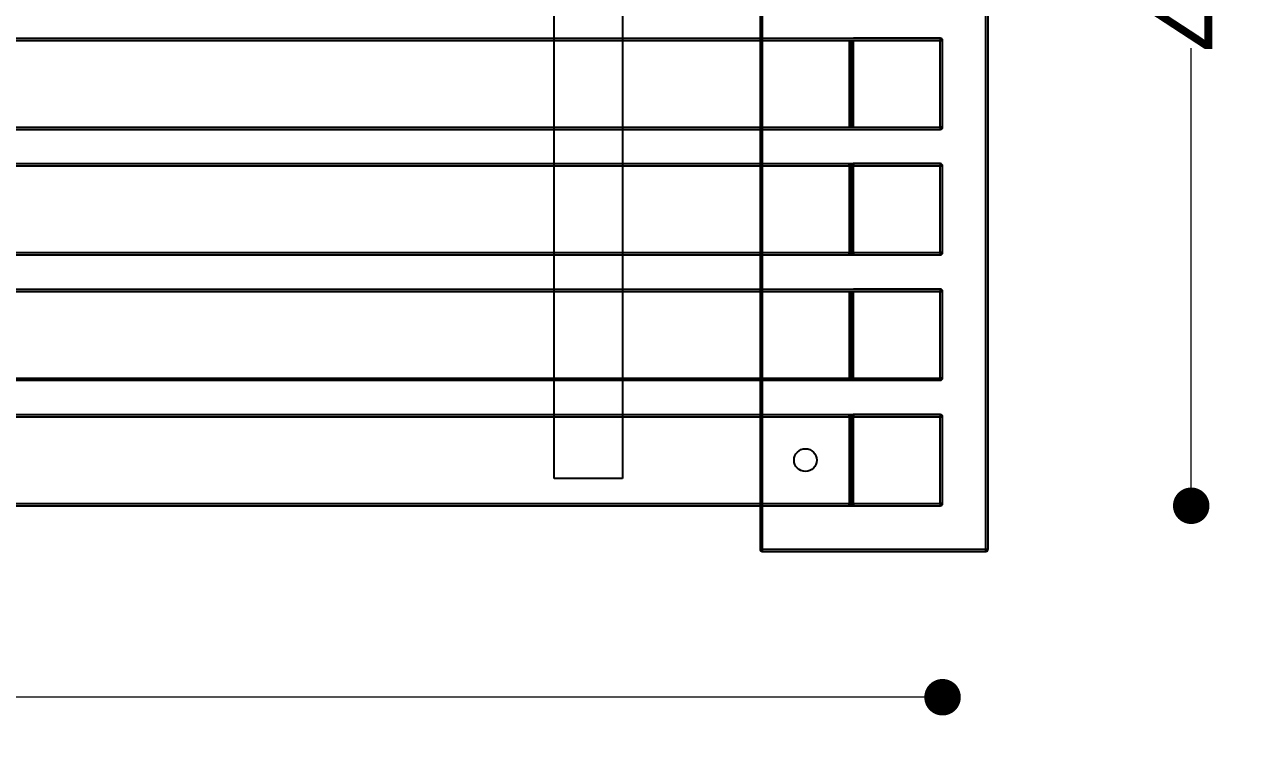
# Model space of a CAD drawing. Header units: millimetres. Extents: x 10366 to 13995, y 24552 to 29685.
# Drawn here: x 11980 to 12514, y 27189 to 27507 of the extents above; entities that cross this region are included whole.
import ezdxf

# ---------------------------------------------------------------- set-up
doc = ezdxf.new("R2010")
doc.units = ezdxf.units.MM
doc.header["$LTSCALE"] = 3
doc.layers.add('DomyÅ›lna', color=7, linetype='Continuous')
doc.layers.add('Hidden_lines', color=7, linetype='Continuous')
doc.styles.get("Standard").update_dxf_attribs({"font": 'arial.ttf'})
doc.dimstyles.new('MATEUSZ', dxfattribs={"dimtxt": 35, "dimasz": 16, "dimexe": 0.18, "dimexo": 0.0625, "dimgap": 0.09, "dimtad": 0, "dimdec": 0, "dimdsep": 46, "dimtxsty": 'Standard', "dimblk": 'DOT', "dimcen": 0.09, "dimse1": 1, "dimse2": 1, "dimadec": 0, "dimazin": 0, "dimtfac": 1, "dimtdec": 0, "dimtofl": 0, "dimtmove": 0, "dimatfit": 3, "dimfxl": 1, "dimtolj": 1, "dimtzin": 0, "dimlwd": 9, "dimlwe": 9, "dimarcsym": 0})

# ---------------------------------------------------------------- blocks, each defined once
blk = doc.blocks.new('_Dot')
at = {"color": 0, "linetype": 'ByBlock', "lineweight": -2}
blk.add_line((-0.5, 0), (-1, 0), dxfattribs=at)
at = {"color": 0, "linetype": 'ByBlock', "const_width": 0.5}
blk.add_lwpolyline([(-0.25, 0, 1), (0.25, 0, 1)], format="xyb", close=True, dxfattribs=at)
blk = doc.blocks.new('*D22')
at = {"color": 0, "lineweight": 9, "transparency": 16777216}
for p, q in [((10598.14, 27211.88), (11427.17, 27211.88)), ((12366.14, 27211.88), (11528.46, 27211.88))]:
    blk.add_line(p, q, dxfattribs=at)
at = {"layer": 'Defpoints', "color": 0, "transparency": 16777216}
for p in [(10582.14, 27296.83), (12382.14, 27296.83), (12382.14, 27211.88)]:
    blk.add_point(p, dxfattribs=at)
at = {"color": 0, "lineweight": 9, "transparency": 16777216, "xscale": 16, "yscale": 16, "zscale": 16, "rotation": 180}
blk.add_blockref('_Dot', (10582.14, 27211.88), dxfattribs=at)
at = {"color": 0, "lineweight": 9, "transparency": 16777216, "xscale": 16, "yscale": 16, "zscale": 16}
blk.add_blockref('_Dot', (12382.14, 27211.88), dxfattribs=at)
at = {"color": 0, "transparency": 16777216, "insert": (11477.81, 27211.88), "char_height": 35, "attachment_point": 5}
blk.add_mtext('\\A1;1800', dxfattribs=at)
blk = doc.blocks.new('*D23')
at = {"color": 0, "lineweight": 9, "transparency": 16777216}
for p, q in [((12491.14, 27759.83), (12491.14, 27575.23)), ((12491.14, 27311.83), (12491.14, 27496.43))]:
    blk.add_line(p, q, dxfattribs=at)
at = {"layer": 'Defpoints', "color": 0, "transparency": 16777216}
for p in [(12381.14, 27775.83), (12491.14, 27775.83), (12381.14, 27295.83)]:
    blk.add_point(p, dxfattribs=at)
at = {"color": 0, "lineweight": 9, "transparency": 16777216, "xscale": 16, "yscale": 16, "zscale": 16}
for p, rotation in [((12491.14, 27775.83), 90), ((12491.14, 27295.83), 270)]:
    blk.add_blockref('_Dot', p, dxfattribs=dict(at, rotation=rotation))
at = {"color": 0, "transparency": 16777216, "insert": (12491.14, 27535.83), "char_height": 35, "attachment_point": 5, "rotation": 90}
blk.add_mtext('\\A1;480', dxfattribs=at)

msp = doc.modelspace()

# ---------------------------------------------------------------- linework, layer by layer
at = {"layer": 'DomyÅ›lna'}
for p, q in [((12401.14, 27276.83), (12401.14, 27794.83)), ((12402.14, 27276.83), (12402.14, 27794.83)), ((12211.84, 27499.83), (12211.84, 27516.83)), ((12241.84, 27516.83), (12241.84, 27499.83)), ((12302.14, 27516.83), (12302.14, 27499.83)), ((12303.14, 27516.83), (12303.14, 27499.83)), ((10583.14, 27500.83), (12381.14, 27500.83)), ((10583.14, 27500.83), (12381.14, 27500.83)), ((10583.14, 27500.83), (12381.14, 27500.83)), ((10583.14, 27499.83), (12381.14, 27499.83)), ((10583.14, 27499.83), (12381.14, 27499.83)), ((10583.14, 27499.83), (12381.14, 27499.83)), ((12381.14, 27500.83), (12343.14, 27500.83)), ((12381.14, 27500.83), (12343.14, 27500.83)), ((12381.14, 27500.83), (12343.14, 27500.83)), ((12381.14, 27461.83), (12381.14, 27499.83)), ((12381.14, 27461.83), (12381.14, 27499.83)), ((12381.14, 27461.83), (12381.14, 27499.83)), ((12382.14, 27461.83), (12382.14, 27499.83)), ((12382.14, 27461.83), (12382.14, 27499.83)), ((12382.14, 27461.83), (12382.14, 27499.83)), ((10583.14, 27461.83), (12381.14, 27461.83)), ((10583.14, 27461.83), (12381.14, 27461.83)), ((10583.14, 27461.83), (12381.14, 27461.83)), ((10583.14, 27460.83), (12381.14, 27460.83)), ((10583.14, 27460.83), (12381.14, 27460.83)), ((10583.14, 27460.83), (12381.14, 27460.83)), ((12211.84, 27444.83), (12211.84, 27461.83)), ((12241.84, 27461.83), (12241.84, 27444.83)), ((12302.14, 27461.83), (12302.14, 27444.83)), ((12303.14, 27461.83), (12303.14, 27444.83)), ((12343.14, 27460.83), (12381.14, 27460.83)), ((12343.14, 27460.83), (12381.14, 27460.83)), ((12343.14, 27460.83), (12381.14, 27460.83)), ((10583.14, 27445.83), (12381.14, 27445.83)), ((10583.14, 27445.83), (12381.14, 27445.83)), ((10583.14, 27445.83), (12381.14, 27445.83)), ((10583.14, 27444.83), (12381.14, 27444.83)), ((10583.14, 27444.83), (12381.14, 27444.83)), ((10583.14, 27444.83), (12381.14, 27444.83)), ((12381.14, 27445.83), (12343.14, 27445.83)), ((12381.14, 27445.83), (12343.14, 27445.83)), ((12381.14, 27445.83), (12343.14, 27445.83)), ((12381.14, 27406.83), (12381.14, 27444.83)), ((12381.14, 27406.83), (12381.14, 27444.83)), ((12381.14, 27406.83), (12381.14, 27444.83)), ((12382.14, 27406.83), (12382.14, 27444.83)), ((12382.14, 27406.83), (12382.14, 27444.83)), ((12382.14, 27406.83), (12382.14, 27444.83)), ((10583.14, 27406.83), (12381.14, 27406.83)), ((10583.14, 27406.83), (12381.14, 27406.83)), ((10583.14, 27406.83), (12381.14, 27406.83)), ((10583.14, 27405.83), (12381.14, 27405.83)), ((10583.14, 27405.83), (12381.14, 27405.83)), ((10583.14, 27405.83), (12381.14, 27405.83)), ((12211.84, 27389.83), (12211.84, 27406.83)), ((12241.84, 27406.83), (12241.84, 27389.83)), ((12302.14, 27406.83), (12302.14, 27389.83)), ((12303.14, 27406.83), (12303.14, 27389.83)), ((12343.14, 27405.83), (12381.14, 27405.83)), ((12343.14, 27405.83), (12381.14, 27405.83)), ((12343.14, 27405.83), (12381.14, 27405.83)), ((10583.14, 27390.83), (12381.14, 27390.83)), ((10583.14, 27390.83), (12381.14, 27390.83)), ((10583.14, 27390.83), (12381.14, 27390.83)), ((10583.14, 27389.83), (12381.14, 27389.83)), ((10583.14, 27389.83), (12381.14, 27389.83)), ((10583.14, 27389.83), (12381.14, 27389.83)), ((12381.14, 27390.83), (12343.14, 27390.83)), ((12381.14, 27390.83), (12343.14, 27390.83)), ((12381.14, 27390.83), (12343.14, 27390.83)), ((12381.14, 27351.83), (12381.14, 27389.83)), ((12381.14, 27351.83), (12381.14, 27389.83)), ((12381.14, 27351.83), (12381.14, 27389.83)), ((12382.14, 27351.83), (12382.14, 27389.83)), ((12382.14, 27351.83), (12382.14, 27389.83)), ((12382.14, 27351.83), (12382.14, 27389.83)), ((10583.14, 27351.83), (12381.14, 27351.83)), ((10583.14, 27351.83), (12381.14, 27351.83)), ((10583.14, 27351.83), (12381.14, 27351.83)), ((12211.84, 27334.83), (12211.84, 27351.83)), ((12241.84, 27351.83), (12241.84, 27334.83)), ((12302.14, 27351.83), (12302.14, 27334.83)), ((12303.14, 27351.83), (12303.14, 27334.83)), ((10583.14, 27350.83), (12381.14, 27350.83)), ((10583.14, 27350.83), (12381.14, 27350.83)), ((10583.14, 27350.83), (12381.14, 27350.83)), ((12343.14, 27350.83), (12381.14, 27350.83)), ((12343.14, 27350.83), (12381.14, 27350.83)), ((12343.14, 27350.83), (12381.14, 27350.83)), ((10583.14, 27335.83), (12381.14, 27335.83)), ((10583.14, 27335.83), (12381.14, 27335.83)), ((10583.14, 27335.83), (12381.14, 27335.83)), ((12381.14, 27335.83), (12343.14, 27335.83)), ((12381.14, 27335.83), (12343.14, 27335.83)), ((12381.14, 27335.83), (12343.14, 27335.83)), ((10583.14, 27334.83), (12381.14, 27334.83)), ((10583.14, 27334.83), (12381.14, 27334.83)), ((10583.14, 27334.83), (12381.14, 27334.83)), ((12381.14, 27296.83), (12381.14, 27334.83)), ((12381.14, 27296.83), (12381.14, 27334.83)), ((12381.14, 27296.83), (12381.14, 27334.83)), ((12382.14, 27296.83), (12382.14, 27334.83)), ((12382.14, 27296.83), (12382.14, 27334.83)), ((12382.14, 27296.83), (12382.14, 27334.83)), ((10583.14, 27296.83), (12381.14, 27296.83)), ((10583.14, 27296.83), (12381.14, 27296.83)), ((10583.14, 27296.83), (12381.14, 27296.83)), ((10583.14, 27295.83), (12381.14, 27295.83)), ((10583.14, 27295.83), (12381.14, 27295.83)), ((10583.14, 27295.83), (12381.14, 27295.83)), ((12302.14, 27296.83), (12302.14, 27276.83)), ((12303.14, 27296.83), (12303.14, 27276.83)), ((12343.14, 27295.83), (12381.14, 27295.83)), ((12343.14, 27295.83), (12381.14, 27295.83)), ((12343.14, 27295.83), (12381.14, 27295.83)), ((12303.14, 27276.83), (12401.14, 27276.83)), ((12303.14, 27275.83), (12401.14, 27275.83))]:
    msp.add_line(p, q, dxfattribs=at)
for points in [[(12381.14, 27500.83, 0), (12381.14, 27500.83, 0), (12381.14, 27500.83, 0), (12381.14, 27500.83, 0), (12381.14, 27500.83, 0), (12381.14, 27500.83, 0), (12381.14, 27500.83, 0), (12381.14, 27500.83, 0), (12381.14, 27500.83, 0), (12381.14, 27500.83, 0), (12381.14, 27500.83, 0), (12381.14, 27500.83, 0), (12381.14, 27500.83, 0), (12381.14, 27500.83, 0), (12381.14, 27500.81, 0), (12381.14, 27500.71, 0), (12381.14, 27499.83, 0)], [(12381.14, 27500.83, 0), (12381.14, 27500.83, 0), (12381.14, 27500.83, 0), (12381.14, 27500.83, 0), (12381.14, 27500.83, 0), (12381.14, 27500.83, 0), (12381.14, 27500.83, 0), (12381.14, 27500.83, 0), (12381.14, 27500.83, 0), (12381.14, 27500.83, 0), (12381.14, 27500.83, 0), (12381.14, 27500.83, 0), (12381.14, 27500.83, 0), (12381.14, 27500.83, 0), (12381.14, 27500.81, 0), (12381.14, 27500.71, 0), (12381.14, 27499.83, 0)], [(12381.14, 27500.83, 0), (12381.14, 27500.83, 0), (12381.14, 27500.83, 0), (12381.14, 27500.83, 0), (12381.14, 27500.83, 0), (12381.14, 27500.83, 0), (12381.14, 27500.83, 0), (12381.14, 27500.83, 0), (12381.14, 27500.83, 0), (12381.14, 27500.83, 0), (12381.14, 27500.83, 0), (12381.14, 27500.83, 0), (12381.14, 27500.83, 0), (12381.14, 27500.83, 0), (12381.14, 27500.81, 0), (12381.14, 27500.71, 0), (12381.14, 27499.83, 0)], [(12381.14, 27499.83, 0), (12382.14, 27499.83, 0)], [(12381.14, 27499.83, 0), (12382.14, 27499.83, 0)], [(12381.14, 27499.83, 0), (12382.14, 27499.83, 0)], [(12381.14, 27461.83, 0), (12381.14, 27460.83, 0)], [(12382.14, 27461.83, 0), (12382.14, 27461.83, 0), (12382.14, 27461.83, 0), (12382.14, 27461.83, 0), (12382.14, 27461.83, 0), (12382.14, 27461.83, 0), (12382.14, 27461.83, 0), (12382.14, 27461.83, 0), (12382.14, 27461.83, 0), (12382.14, 27461.83, 0), (12382.14, 27461.83, 0), (12382.14, 27461.83, 0), (12382.14, 27461.83, 0), (12382.14, 27461.83, 0), (12382.14, 27461.83, 0), (12382.11, 27461.83, 0), (12382.02, 27461.83, 0), (12381.14, 27461.83, 0)], [(12382.14, 27461.83, 0), (12382.14, 27461.83, 0), (12382.14, 27461.83, 0), (12382.14, 27461.83, 0), (12382.14, 27461.83, 0), (12382.14, 27461.83, 0), (12382.14, 27461.83, 0), (12382.14, 27461.83, 0), (12382.14, 27461.83, 0), (12382.14, 27461.83, 0), (12382.14, 27461.83, 0), (12382.14, 27461.83, 0), (12382.14, 27461.83, 0), (12382.14, 27461.83, 0), (12382.14, 27461.83, 0), (12382.11, 27461.83, 0), (12382.02, 27461.83, 0), (12381.14, 27461.83, 0)], [(12381.14, 27461.83, 0), (12381.14, 27460.83, 0)], [(12381.14, 27461.83, 0), (12381.14, 27460.83, 0)], [(12382.14, 27461.83, 0), (12382.14, 27461.83, 0), (12382.14, 27461.83, 0), (12382.14, 27461.83, 0), (12382.14, 27461.83, 0), (12382.14, 27461.83, 0), (12382.14, 27461.83, 0), (12382.14, 27461.83, 0), (12382.14, 27461.83, 0), (12382.14, 27461.83, 0), (12382.14, 27461.83, 0), (12382.14, 27461.83, 0), (12382.14, 27461.83, 0), (12382.14, 27461.83, 0), (12382.14, 27461.83, 0), (12382.11, 27461.83, 0), (12382.02, 27461.83, 0), (12381.14, 27461.83, 0)], [(12343.14, 27445.83, 0), (12343.03, 27445.83, 0), (12342.93, 27445.81, 0), (12342.79, 27445.77, 0), (12342.69, 27445.73, 0), (12342.6, 27445.67, 0), (12342.49, 27445.59, 0), (12342.43, 27445.53, 0), (12342.36, 27445.45, 0), (12342.28, 27445.35, 0), (12342.22, 27445.21, 0), (12342.19, 27445.13, 0), (12342.16, 27445.04, 0), (12342.15, 27444.94, 0), (12342.14, 27444.83, 0)], [(12343.14, 27445.83, 0), (12343.03, 27445.83, 0), (12342.93, 27445.81, 0), (12342.79, 27445.77, 0), (12342.69, 27445.73, 0), (12342.6, 27445.67, 0), (12342.49, 27445.59, 0), (12342.43, 27445.53, 0), (12342.36, 27445.45, 0), (12342.28, 27445.35, 0), (12342.22, 27445.21, 0), (12342.19, 27445.13, 0), (12342.16, 27445.04, 0), (12342.15, 27444.94, 0), (12342.14, 27444.83, 0)], [(12343.14, 27445.83, 0), (12343.03, 27445.83, 0), (12342.93, 27445.81, 0), (12342.79, 27445.77, 0), (12342.69, 27445.73, 0), (12342.6, 27445.67, 0), (12342.49, 27445.59, 0), (12342.43, 27445.53, 0), (12342.36, 27445.45, 0), (12342.28, 27445.35, 0), (12342.22, 27445.21, 0), (12342.19, 27445.13, 0), (12342.16, 27445.04, 0), (12342.15, 27444.94, 0), (12342.14, 27444.83, 0)], [(12381.14, 27445.83, 0), (12381.14, 27445.83, 0), (12381.14, 27445.83, 0), (12381.14, 27445.83, 0), (12381.14, 27445.83, 0), (12381.14, 27445.83, 0), (12381.14, 27445.83, 0), (12381.14, 27445.83, 0), (12381.14, 27445.83, 0), (12381.14, 27445.83, 0), (12381.14, 27445.83, 0), (12381.14, 27445.83, 0), (12381.14, 27445.83, 0), (12381.14, 27445.83, 0), (12381.14, 27445.81, 0), (12381.14, 27445.71, 0), (12381.14, 27444.83, 0)], [(12381.14, 27445.83, 0), (12381.14, 27445.83, 0), (12381.14, 27445.83, 0), (12381.14, 27445.83, 0), (12381.14, 27445.83, 0), (12381.14, 27445.83, 0), (12381.14, 27445.83, 0), (12381.14, 27445.83, 0), (12381.14, 27445.83, 0), (12381.14, 27445.83, 0), (12381.14, 27445.83, 0), (12381.14, 27445.83, 0), (12381.14, 27445.83, 0), (12381.14, 27445.83, 0), (12381.14, 27445.81, 0), (12381.14, 27445.71, 0), (12381.14, 27444.83, 0)], [(12381.14, 27445.83, 0), (12381.14, 27445.83, 0), (12381.14, 27445.83, 0), (12381.14, 27445.83, 0), (12381.14, 27445.83, 0), (12381.14, 27445.83, 0), (12381.14, 27445.83, 0), (12381.14, 27445.83, 0), (12381.14, 27445.83, 0), (12381.14, 27445.83, 0), (12381.14, 27445.83, 0), (12381.14, 27445.83, 0), (12381.14, 27445.83, 0), (12381.14, 27445.83, 0), (12381.14, 27445.81, 0), (12381.14, 27445.71, 0), (12381.14, 27444.83, 0)], [(12381.14, 27444.83, 0), (12382.14, 27444.83, 0)], [(12381.14, 27444.83, 0), (12382.14, 27444.83, 0)], [(12381.14, 27444.83, 0), (12382.14, 27444.83, 0)], [(12343.14, 27405.83, 0), (12342.44, 27405.9, 0), (12341.8, 27406, 0), (12341.66, 27406.03, 0), (12341.53, 27406.07, 0), (12341.47, 27406.1, 0), (12341.42, 27406.13, 0), (12341.37, 27406.17, 0), (12341.33, 27406.21, 0), (12341.28, 27406.26, 0), (12341.25, 27406.32, 0), (12341.22, 27406.39, 0), (12341.19, 27406.46, 0), (12341.17, 27406.54, 0), (12341.16, 27406.63, 0), (12341.14, 27406.83, 0)], [(12343.14, 27405.83, 0), (12342.44, 27405.9, 0), (12341.8, 27406, 0), (12341.66, 27406.03, 0), (12341.53, 27406.07, 0), (12341.47, 27406.1, 0), (12341.42, 27406.13, 0), (12341.37, 27406.17, 0), (12341.33, 27406.21, 0), (12341.28, 27406.26, 0), (12341.25, 27406.32, 0), (12341.22, 27406.39, 0), (12341.19, 27406.46, 0), (12341.17, 27406.54, 0), (12341.16, 27406.63, 0), (12341.14, 27406.83, 0)], [(12343.14, 27405.83, 0), (12342.44, 27405.9, 0), (12341.8, 27406, 0), (12341.66, 27406.03, 0), (12341.53, 27406.07, 0), (12341.47, 27406.1, 0), (12341.42, 27406.13, 0), (12341.37, 27406.17, 0), (12341.33, 27406.21, 0), (12341.28, 27406.26, 0), (12341.25, 27406.32, 0), (12341.22, 27406.39, 0), (12341.19, 27406.46, 0), (12341.17, 27406.54, 0), (12341.16, 27406.63, 0), (12341.14, 27406.83, 0)], [(12342.14, 27406.83, 0), (12342.15, 27406.73, 0), (12342.16, 27406.63, 0), (12342.19, 27406.54, 0), (12342.22, 27406.46, 0), (12342.28, 27406.32, 0), (12342.36, 27406.21, 0), (12342.43, 27406.13, 0), (12342.55, 27406.03, 0), (12342.64, 27405.97, 0), (12342.74, 27405.92, 0), (12342.86, 27405.88, 0), (12342.98, 27405.85, 0), (12343.14, 27405.83, 0)], [(12342.14, 27406.83, 0), (12342.15, 27406.73, 0), (12342.16, 27406.63, 0), (12342.19, 27406.54, 0), (12342.22, 27406.46, 0), (12342.28, 27406.32, 0), (12342.36, 27406.21, 0), (12342.43, 27406.13, 0), (12342.55, 27406.03, 0), (12342.64, 27405.97, 0), (12342.74, 27405.92, 0), (12342.86, 27405.88, 0), (12342.98, 27405.85, 0), (12343.14, 27405.83, 0)], [(12342.14, 27406.83, 0), (12342.15, 27406.73, 0), (12342.16, 27406.63, 0), (12342.19, 27406.54, 0), (12342.22, 27406.46, 0), (12342.28, 27406.32, 0), (12342.36, 27406.21, 0), (12342.43, 27406.13, 0), (12342.55, 27406.03, 0), (12342.64, 27405.97, 0), (12342.74, 27405.92, 0), (12342.86, 27405.88, 0), (12342.98, 27405.85, 0), (12343.14, 27405.83, 0)], [(12381.14, 27406.83, 0), (12381.14, 27405.83, 0)], [(12382.14, 27406.83, 0), (12382.14, 27406.83, 0), (12382.14, 27406.83, 0), (12382.14, 27406.83, 0), (12382.14, 27406.83, 0), (12382.14, 27406.83, 0), (12382.14, 27406.83, 0), (12382.14, 27406.83, 0), (12382.14, 27406.83, 0), (12382.14, 27406.83, 0), (12382.14, 27406.83, 0), (12382.14, 27406.83, 0), (12382.14, 27406.83, 0), (12382.14, 27406.83, 0), (12382.14, 27406.83, 0), (12382.11, 27406.83, 0), (12382.02, 27406.83, 0), (12381.14, 27406.83, 0)], [(12382.14, 27406.83, 0), (12382.14, 27406.83, 0), (12382.14, 27406.83, 0), (12382.14, 27406.83, 0), (12382.14, 27406.83, 0), (12382.14, 27406.83, 0), (12382.14, 27406.83, 0), (12382.14, 27406.83, 0), (12382.14, 27406.83, 0), (12382.14, 27406.83, 0), (12382.14, 27406.83, 0), (12382.14, 27406.83, 0), (12382.14, 27406.83, 0), (12382.14, 27406.83, 0), (12382.14, 27406.83, 0), (12382.11, 27406.83, 0), (12382.02, 27406.83, 0), (12381.14, 27406.83, 0)], [(12381.14, 27406.83, 0), (12381.14, 27405.83, 0)], [(12381.14, 27406.83, 0), (12381.14, 27405.83, 0)], [(12382.14, 27406.83, 0), (12382.14, 27406.83, 0), (12382.14, 27406.83, 0), (12382.14, 27406.83, 0), (12382.14, 27406.83, 0), (12382.14, 27406.83, 0), (12382.14, 27406.83, 0), (12382.14, 27406.83, 0), (12382.14, 27406.83, 0), (12382.14, 27406.83, 0), (12382.14, 27406.83, 0), (12382.14, 27406.83, 0), (12382.14, 27406.83, 0), (12382.14, 27406.83, 0), (12382.14, 27406.83, 0), (12382.11, 27406.83, 0), (12382.02, 27406.83, 0), (12381.14, 27406.83, 0)], [(12381.14, 27390.83, 0), (12381.14, 27390.83, 0), (12381.14, 27390.83, 0), (12381.14, 27390.83, 0), (12381.14, 27390.83, 0), (12381.14, 27390.83, 0), (12381.14, 27390.83, 0), (12381.14, 27390.83, 0), (12381.14, 27390.83, 0), (12381.14, 27390.83, 0), (12381.14, 27390.83, 0), (12381.14, 27390.83, 0), (12381.14, 27390.83, 0), (12381.14, 27390.83, 0), (12381.14, 27390.81, 0), (12381.14, 27390.71, 0), (12381.14, 27389.83, 0)], [(12381.14, 27390.83, 0), (12381.14, 27390.83, 0), (12381.14, 27390.83, 0), (12381.14, 27390.83, 0), (12381.14, 27390.83, 0), (12381.14, 27390.83, 0), (12381.14, 27390.83, 0), (12381.14, 27390.83, 0), (12381.14, 27390.83, 0), (12381.14, 27390.83, 0), (12381.14, 27390.83, 0), (12381.14, 27390.83, 0), (12381.14, 27390.83, 0), (12381.14, 27390.83, 0), (12381.14, 27390.81, 0), (12381.14, 27390.71, 0), (12381.14, 27389.83, 0)], [(12381.14, 27390.83, 0), (12381.14, 27390.83, 0), (12381.14, 27390.83, 0), (12381.14, 27390.83, 0), (12381.14, 27390.83, 0), (12381.14, 27390.83, 0), (12381.14, 27390.83, 0), (12381.14, 27390.83, 0), (12381.14, 27390.83, 0), (12381.14, 27390.83, 0), (12381.14, 27390.83, 0), (12381.14, 27390.83, 0), (12381.14, 27390.83, 0), (12381.14, 27390.83, 0), (12381.14, 27390.81, 0), (12381.14, 27390.71, 0), (12381.14, 27389.83, 0)], [(12381.14, 27389.83, 0), (12381.85, 27389.83, 0), (12382.07, 27389.83, 0), (12382.13, 27389.83, 0), (12382.14, 27389.83, 0), (12382.14, 27389.83, 0), (12382.14, 27389.83, 0), (12382.14, 27389.83, 0), (12382.14, 27389.83, 0), (12382.14, 27389.83, 0), (12382.14, 27389.83, 0), (12382.14, 27389.83, 0), (12382.14, 27389.83, 0), (12382.14, 27389.83, 0), (12382.14, 27389.83, 0), (12382.14, 27389.83, 0), (12382.14, 27389.83, 0), (12382.14, 27389.83, 0), (12382.14, 27389.83, 0)], [(12381.14, 27389.83, 0), (12381.85, 27389.83, 0), (12382.07, 27389.83, 0), (12382.13, 27389.83, 0), (12382.14, 27389.83, 0), (12382.14, 27389.83, 0), (12382.14, 27389.83, 0), (12382.14, 27389.83, 0), (12382.14, 27389.83, 0), (12382.14, 27389.83, 0), (12382.14, 27389.83, 0), (12382.14, 27389.83, 0), (12382.14, 27389.83, 0), (12382.14, 27389.83, 0), (12382.14, 27389.83, 0), (12382.14, 27389.83, 0), (12382.14, 27389.83, 0), (12382.14, 27389.83, 0), (12382.14, 27389.83, 0)], [(12381.14, 27389.83, 0), (12381.85, 27389.83, 0), (12382.07, 27389.83, 0), (12382.13, 27389.83, 0), (12382.14, 27389.83, 0), (12382.14, 27389.83, 0), (12382.14, 27389.83, 0), (12382.14, 27389.83, 0), (12382.14, 27389.83, 0), (12382.14, 27389.83, 0), (12382.14, 27389.83, 0), (12382.14, 27389.83, 0), (12382.14, 27389.83, 0), (12382.14, 27389.83, 0), (12382.14, 27389.83, 0), (12382.14, 27389.83, 0), (12382.14, 27389.83, 0), (12382.14, 27389.83, 0), (12382.14, 27389.83, 0)], [(12381.14, 27351.83, 0), (12381.14, 27350.83, 0)], [(12382.14, 27351.83, 0), (12382.14, 27351.83, 0), (12382.14, 27351.83, 0), (12382.14, 27351.83, 0), (12382.14, 27351.83, 0), (12382.14, 27351.83, 0), (12382.14, 27351.83, 0), (12382.14, 27351.83, 0), (12382.14, 27351.83, 0), (12382.14, 27351.83, 0), (12382.14, 27351.83, 0), (12382.14, 27351.83, 0), (12382.14, 27351.83, 0), (12382.14, 27351.83, 0), (12382.14, 27351.83, 0), (12382.11, 27351.83, 0), (12382.02, 27351.83, 0), (12381.14, 27351.83, 0)], [(12381.14, 27351.83, 0), (12381.14, 27350.83, 0)], [(12382.14, 27351.83, 0), (12382.14, 27351.83, 0), (12382.14, 27351.83, 0), (12382.14, 27351.83, 0), (12382.14, 27351.83, 0), (12382.14, 27351.83, 0), (12382.14, 27351.83, 0), (12382.14, 27351.83, 0), (12382.14, 27351.83, 0), (12382.14, 27351.83, 0), (12382.14, 27351.83, 0), (12382.14, 27351.83, 0), (12382.14, 27351.83, 0), (12382.14, 27351.83, 0), (12382.14, 27351.83, 0), (12382.11, 27351.83, 0), (12382.02, 27351.83, 0), (12381.14, 27351.83, 0)], [(12382.14, 27351.83, 0), (12382.14, 27351.83, 0), (12382.14, 27351.83, 0), (12382.14, 27351.83, 0), (12382.14, 27351.83, 0), (12382.14, 27351.83, 0), (12382.14, 27351.83, 0), (12382.14, 27351.83, 0), (12382.14, 27351.83, 0), (12382.14, 27351.83, 0), (12382.14, 27351.83, 0), (12382.14, 27351.83, 0), (12382.14, 27351.83, 0), (12382.14, 27351.83, 0), (12382.14, 27351.83, 0), (12382.11, 27351.83, 0), (12382.02, 27351.83, 0), (12381.14, 27351.83, 0)], [(12381.14, 27351.83, 0), (12381.14, 27350.83, 0)], [(12343.14, 27335.83, 0), (12343.03, 27335.83, 0), (12342.93, 27335.81, 0), (12342.79, 27335.77, 0), (12342.69, 27335.73, 0), (12342.6, 27335.67, 0), (12342.49, 27335.59, 0), (12342.43, 27335.53, 0), (12342.36, 27335.45, 0), (12342.28, 27335.35, 0), (12342.22, 27335.21, 0), (12342.19, 27335.13, 0), (12342.16, 27335.04, 0), (12342.15, 27334.94, 0), (12342.14, 27334.83, 0)], [(12343.14, 27335.83, 0), (12343.03, 27335.83, 0), (12342.93, 27335.81, 0), (12342.79, 27335.77, 0), (12342.69, 27335.73, 0), (12342.6, 27335.67, 0), (12342.49, 27335.59, 0), (12342.43, 27335.53, 0), (12342.36, 27335.45, 0), (12342.28, 27335.35, 0), (12342.22, 27335.21, 0), (12342.19, 27335.13, 0), (12342.16, 27335.04, 0), (12342.15, 27334.94, 0), (12342.14, 27334.83, 0)], [(12343.14, 27335.83, 0), (12343.03, 27335.83, 0), (12342.93, 27335.81, 0), (12342.79, 27335.77, 0), (12342.69, 27335.73, 0), (12342.6, 27335.67, 0), (12342.49, 27335.59, 0), (12342.43, 27335.53, 0), (12342.36, 27335.45, 0), (12342.28, 27335.35, 0), (12342.22, 27335.21, 0), (12342.19, 27335.13, 0), (12342.16, 27335.04, 0), (12342.15, 27334.94, 0), (12342.14, 27334.83, 0)], [(12381.14, 27335.83, 0), (12381.14, 27335.83, 0), (12381.14, 27335.83, 0), (12381.14, 27335.83, 0), (12381.14, 27335.83, 0), (12381.14, 27335.83, 0), (12381.14, 27335.83, 0), (12381.14, 27335.83, 0), (12381.14, 27335.83, 0), (12381.14, 27335.83, 0), (12381.14, 27335.83, 0), (12381.14, 27335.83, 0), (12381.14, 27335.83, 0), (12381.14, 27335.83, 0), (12381.14, 27335.81, 0), (12381.14, 27335.71, 0), (12381.14, 27334.83, 0)], [(12381.14, 27335.83, 0), (12381.14, 27335.83, 0), (12381.14, 27335.83, 0), (12381.14, 27335.83, 0), (12381.14, 27335.83, 0), (12381.14, 27335.83, 0), (12381.14, 27335.83, 0), (12381.14, 27335.83, 0), (12381.14, 27335.83, 0), (12381.14, 27335.83, 0), (12381.14, 27335.83, 0), (12381.14, 27335.83, 0), (12381.14, 27335.83, 0), (12381.14, 27335.83, 0), (12381.14, 27335.81, 0), (12381.14, 27335.71, 0), (12381.14, 27334.83, 0)], [(12381.14, 27335.83, 0), (12381.14, 27335.83, 0), (12381.14, 27335.83, 0), (12381.14, 27335.83, 0), (12381.14, 27335.83, 0), (12381.14, 27335.83, 0), (12381.14, 27335.83, 0), (12381.14, 27335.83, 0), (12381.14, 27335.83, 0), (12381.14, 27335.83, 0), (12381.14, 27335.83, 0), (12381.14, 27335.83, 0), (12381.14, 27335.83, 0), (12381.14, 27335.83, 0), (12381.14, 27335.81, 0), (12381.14, 27335.71, 0), (12381.14, 27334.83, 0)], [(12381.14, 27334.83, 0), (12382.14, 27334.83, 0)], [(12381.14, 27334.83, 0), (12382.14, 27334.83, 0)], [(12381.14, 27334.83, 0), (12382.14, 27334.83, 0)], [(12343.14, 27295.83, 0), (12342.44, 27295.9, 0), (12341.8, 27296, 0), (12341.66, 27296.03, 0), (12341.53, 27296.07, 0), (12341.47, 27296.1, 0), (12341.42, 27296.13, 0), (12341.37, 27296.17, 0), (12341.33, 27296.21, 0), (12341.28, 27296.26, 0), (12341.25, 27296.32, 0), (12341.22, 27296.39, 0), (12341.19, 27296.46, 0), (12341.17, 27296.54, 0), (12341.16, 27296.63, 0), (12341.14, 27296.83, 0)], [(12343.14, 27295.83, 0), (12342.44, 27295.9, 0), (12341.8, 27296, 0), (12341.66, 27296.03, 0), (12341.53, 27296.07, 0), (12341.47, 27296.1, 0), (12341.42, 27296.13, 0), (12341.37, 27296.17, 0), (12341.33, 27296.21, 0), (12341.28, 27296.26, 0), (12341.25, 27296.32, 0), (12341.22, 27296.39, 0), (12341.19, 27296.46, 0), (12341.17, 27296.54, 0), (12341.16, 27296.63, 0), (12341.14, 27296.83, 0)], [(12343.14, 27295.83, 0), (12342.44, 27295.9, 0), (12341.8, 27296, 0), (12341.66, 27296.03, 0), (12341.53, 27296.07, 0), (12341.47, 27296.1, 0), (12341.42, 27296.13, 0), (12341.37, 27296.17, 0), (12341.33, 27296.21, 0), (12341.28, 27296.26, 0), (12341.25, 27296.32, 0), (12341.22, 27296.39, 0), (12341.19, 27296.46, 0), (12341.17, 27296.54, 0), (12341.16, 27296.63, 0), (12341.14, 27296.83, 0)], [(12342.14, 27296.83, 0), (12342.15, 27296.73, 0), (12342.16, 27296.63, 0), (12342.19, 27296.54, 0), (12342.22, 27296.46, 0), (12342.28, 27296.32, 0), (12342.36, 27296.21, 0), (12342.43, 27296.13, 0), (12342.55, 27296.03, 0), (12342.64, 27295.97, 0), (12342.74, 27295.92, 0), (12342.86, 27295.88, 0), (12342.98, 27295.85, 0), (12343.14, 27295.83, 0)], [(12342.14, 27296.83, 0), (12342.15, 27296.73, 0), (12342.16, 27296.63, 0), (12342.19, 27296.54, 0), (12342.22, 27296.46, 0), (12342.28, 27296.32, 0), (12342.36, 27296.21, 0), (12342.43, 27296.13, 0), (12342.55, 27296.03, 0), (12342.64, 27295.97, 0), (12342.74, 27295.92, 0), (12342.86, 27295.88, 0), (12342.98, 27295.85, 0), (12343.14, 27295.83, 0)], [(12342.14, 27296.83, 0), (12342.15, 27296.73, 0), (12342.16, 27296.63, 0), (12342.19, 27296.54, 0), (12342.22, 27296.46, 0), (12342.28, 27296.32, 0), (12342.36, 27296.21, 0), (12342.43, 27296.13, 0), (12342.55, 27296.03, 0), (12342.64, 27295.97, 0), (12342.74, 27295.92, 0), (12342.86, 27295.88, 0), (12342.98, 27295.85, 0), (12343.14, 27295.83, 0)], [(12382.14, 27296.83, 0), (12382.14, 27296.83, 0), (12382.14, 27296.83, 0), (12382.14, 27296.83, 0), (12382.14, 27296.83, 0), (12382.14, 27296.83, 0), (12382.14, 27296.83, 0), (12382.14, 27296.83, 0), (12382.14, 27296.83, 0), (12382.14, 27296.83, 0), (12382.14, 27296.83, 0), (12382.14, 27296.83, 0), (12382.14, 27296.83, 0), (12382.14, 27296.83, 0), (12382.14, 27296.83, 0), (12382.11, 27296.83, 0), (12382.02, 27296.83, 0), (12381.14, 27296.83, 0)], [(12381.14, 27296.83, 0), (12381.14, 27295.83, 0)], [(12382.14, 27296.83, 0), (12382.14, 27296.83, 0), (12382.14, 27296.83, 0), (12382.14, 27296.83, 0), (12382.14, 27296.83, 0), (12382.14, 27296.83, 0), (12382.14, 27296.83, 0), (12382.14, 27296.83, 0), (12382.14, 27296.83, 0), (12382.14, 27296.83, 0), (12382.14, 27296.83, 0), (12382.14, 27296.83, 0), (12382.14, 27296.83, 0), (12382.14, 27296.83, 0), (12382.14, 27296.83, 0), (12382.11, 27296.83, 0), (12382.02, 27296.83, 0), (12381.14, 27296.83, 0)], [(12381.14, 27296.83, 0), (12381.14, 27295.83, 0)], [(12382.14, 27296.83, 0), (12382.14, 27296.83, 0), (12382.14, 27296.83, 0), (12382.14, 27296.83, 0), (12382.14, 27296.83, 0), (12382.14, 27296.83, 0), (12382.14, 27296.83, 0), (12382.14, 27296.83, 0), (12382.14, 27296.83, 0), (12382.14, 27296.83, 0), (12382.14, 27296.83, 0), (12382.14, 27296.83, 0), (12382.14, 27296.83, 0), (12382.14, 27296.83, 0), (12382.14, 27296.83, 0), (12382.11, 27296.83, 0), (12382.02, 27296.83, 0), (12381.14, 27296.83, 0)], [(12381.14, 27296.83, 0), (12381.14, 27295.83, 0)], [(12302.14, 27276.83, 0), (12302.14, 27276.83, 0), (12302.14, 27276.83, 0), (12302.14, 27276.83, 0), (12302.14, 27276.83, 0), (12302.14, 27276.83, 0), (12302.14, 27276.83, 0), (12302.14, 27276.83, 0), (12302.14, 27276.83, 0), (12302.14, 27276.83, 0), (12302.14, 27276.83, 0), (12302.14, 27276.83, 0), (12302.14, 27276.83, 0), (12302.15, 27276.83, 0), (12302.17, 27276.83, 0), (12302.27, 27276.83, 0), (12303.14, 27276.83, 0)], [(12303.14, 27276.83, 0), (12303.14, 27275.83, 0)], [(12401.14, 27276.83, 0), (12402.14, 27276.83, 0)], [(12401.14, 27275.83, 0), (12401.14, 27275.83, 0), (12401.14, 27275.83, 0), (12401.14, 27275.83, 0), (12401.14, 27275.83, 0), (12401.14, 27275.83, 0), (12401.14, 27275.83, 0), (12401.14, 27275.83, 0), (12401.14, 27275.83, 0), (12401.14, 27275.83, 0), (12401.14, 27275.83, 0), (12401.14, 27275.83, 0), (12401.14, 27275.83, 0), (12401.14, 27275.84, 0), (12401.14, 27275.84, 0), (12401.14, 27275.86, 0), (12401.14, 27275.96, 0), (12401.14, 27276.83, 0)]]:
    msp.add_polyline3d(points, dxfattribs=at)
for centre, start, end in [((12381.14, 27499.83), 0, 90), ((12381.14, 27499.83), 0, 90), ((12381.14, 27499.83), 0, 90), ((12381.14, 27461.83), 270, 0), ((12381.14, 27461.83), 270, 0), ((12381.14, 27461.83), 270, 0), ((12381.14, 27444.83), 0, 90), ((12381.14, 27444.83), 0, 90), ((12381.14, 27444.83), 0, 90), ((12381.14, 27406.83), 270, 0), ((12381.14, 27406.83), 270, 0), ((12381.14, 27406.83), 270, 0), ((12381.14, 27389.83), 0, 90), ((12381.14, 27389.83), 0, 90), ((12381.14, 27389.83), 0, 90), ((12381.14, 27351.83), 270, 0), ((12381.14, 27351.83), 270, 0), ((12381.14, 27351.83), 270, 0), ((12381.14, 27334.83), 0, 90), ((12381.14, 27334.83), 0, 90), ((12381.14, 27334.83), 0, 90), ((12381.14, 27296.83), 270, 0), ((12381.14, 27296.83), 270, 0), ((12381.14, 27296.83), 270, 0), ((12303.14, 27276.83), 180, 270), ((12401.14, 27276.83), 270, 0)]:
    msp.add_arc(centre, 1, start, end, dxfattribs=at)
at = {"layer": 'Hidden_lines'}
for p, q in [((12211.84, 27461.83), (12211.84, 27499.83)), ((12241.84, 27499.83), (12241.84, 27461.83)), ((12302.14, 27499.83), (12302.14, 27461.83)), ((12303.14, 27499.83), (12303.14, 27461.83)), ((12341.14, 27499.83), (12341.14, 27461.83)), ((12341.14, 27499.83), (12341.14, 27461.83)), ((12341.14, 27499.83), (12341.14, 27461.83)), ((12342.14, 27499.83), (12342.14, 27461.83)), ((12342.14, 27499.83), (12342.14, 27461.83)), ((12342.14, 27499.83), (12342.14, 27461.83)), ((12343.14, 27461.83), (12343.14, 27499.83)), ((12343.14, 27461.83), (12343.14, 27499.83)), ((12343.14, 27461.83), (12343.14, 27499.83)), ((12343.14, 27461.83), (12343.14, 27499.83)), ((12211.84, 27406.83), (12211.84, 27444.83)), ((12241.84, 27444.83), (12241.84, 27406.83)), ((12302.14, 27444.83), (12302.14, 27406.83)), ((12303.14, 27444.83), (12303.14, 27406.83)), ((12341.14, 27444.83), (12341.14, 27406.83)), ((12341.14, 27444.83), (12341.14, 27406.83)), ((12341.14, 27444.83), (12341.14, 27406.83)), ((12342.14, 27444.83), (12342.14, 27406.83)), ((12342.14, 27444.83), (12342.14, 27406.83)), ((12342.14, 27444.83), (12342.14, 27406.83)), ((12343.14, 27406.83), (12343.14, 27444.83)), ((12343.14, 27406.83), (12343.14, 27444.83)), ((12343.14, 27406.83), (12343.14, 27444.83)), ((12343.14, 27406.83), (12343.14, 27444.83)), ((12211.84, 27351.83), (12211.84, 27389.83)), ((12241.84, 27389.83), (12241.84, 27351.83)), ((12302.14, 27389.83), (12302.14, 27351.83)), ((12303.14, 27389.83), (12303.14, 27351.83)), ((12341.14, 27389.83), (12341.14, 27351.83)), ((12341.14, 27389.83), (12341.14, 27351.83)), ((12341.14, 27389.83), (12341.14, 27351.83)), ((12342.14, 27389.83), (12342.14, 27351.83)), ((12342.14, 27389.83), (12342.14, 27351.83)), ((12342.14, 27389.83), (12342.14, 27351.83)), ((12343.14, 27351.83), (12343.14, 27389.83)), ((12343.14, 27351.83), (12343.14, 27389.83)), ((12343.14, 27351.83), (12343.14, 27389.83)), ((12343.14, 27351.83), (12343.14, 27389.83)), ((12211.84, 27307.83), (12211.84, 27334.83)), ((12241.84, 27334.83), (12241.84, 27307.83)), ((12302.14, 27334.83), (12302.14, 27296.83)), ((12303.14, 27334.83), (12303.14, 27296.83)), ((12341.14, 27334.83), (12341.14, 27296.83)), ((12341.14, 27334.83), (12341.14, 27296.83)), ((12341.14, 27334.83), (12341.14, 27296.83)), ((12342.14, 27334.83), (12342.14, 27296.83)), ((12342.14, 27334.83), (12342.14, 27296.83)), ((12342.14, 27334.83), (12342.14, 27296.83)), ((12343.14, 27296.83), (12343.14, 27334.83)), ((12343.14, 27296.83), (12343.14, 27334.83)), ((12343.14, 27296.83), (12343.14, 27334.83)), ((12343.14, 27296.83), (12343.14, 27334.83)), ((12241.84, 27307.83), (12211.84, 27307.83))]:
    msp.add_line(p, q, dxfattribs=at)
for points in [[(12341.14, 27444.83, 0), (12341.16, 27445.04, 0), (12341.19, 27445.21, 0), (12341.22, 27445.28, 0), (12341.25, 27445.35, 0), (12341.28, 27445.4, 0), (12341.33, 27445.45, 0), (12341.37, 27445.5, 0), (12341.42, 27445.53, 0), (12341.47, 27445.57, 0), (12341.59, 27445.62, 0), (12341.72, 27445.66, 0), (12342.02, 27445.71, 0), (12343.14, 27445.83, 0)], [(12341.14, 27444.83, 0), (12341.16, 27445.04, 0), (12341.19, 27445.21, 0), (12341.22, 27445.28, 0), (12341.25, 27445.35, 0), (12341.28, 27445.4, 0), (12341.33, 27445.45, 0), (12341.37, 27445.5, 0), (12341.42, 27445.53, 0), (12341.47, 27445.57, 0), (12341.59, 27445.62, 0), (12341.72, 27445.66, 0), (12342.02, 27445.71, 0), (12343.14, 27445.83, 0)], [(12341.14, 27444.83, 0), (12341.16, 27445.04, 0), (12341.19, 27445.21, 0), (12341.22, 27445.28, 0), (12341.25, 27445.35, 0), (12341.28, 27445.4, 0), (12341.33, 27445.45, 0), (12341.37, 27445.5, 0), (12341.42, 27445.53, 0), (12341.47, 27445.57, 0), (12341.59, 27445.62, 0), (12341.72, 27445.66, 0), (12342.02, 27445.71, 0), (12343.14, 27445.83, 0)], [(12343.14, 27445.83, 0), (12343.14, 27445.83, 0), (12343.14, 27445.83, 0), (12343.14, 27445.83, 0), (12343.14, 27445.83, 0), (12343.14, 27445.83, 0), (12343.14, 27445.83, 0), (12343.14, 27445.83, 0), (12343.14, 27445.83, 0), (12343.14, 27445.83, 0), (12343.14, 27445.83, 0), (12343.14, 27445.83, 0), (12343.14, 27445.83, 0), (12343.14, 27445.83, 0), (12343.14, 27445.81, 0), (12343.14, 27445.71, 0), (12343.14, 27444.83, 0)], [(12343.14, 27445.83, 0), (12343.14, 27445.83, 0), (12343.14, 27445.83, 0), (12343.14, 27445.83, 0), (12343.14, 27445.83, 0), (12343.14, 27445.83, 0), (12343.14, 27445.83, 0), (12343.14, 27445.83, 0), (12343.14, 27445.83, 0), (12343.14, 27445.83, 0), (12343.14, 27445.83, 0), (12343.14, 27445.83, 0), (12343.14, 27445.83, 0), (12343.14, 27445.83, 0), (12343.14, 27445.81, 0), (12343.14, 27445.71, 0), (12343.14, 27444.83, 0)], [(12343.14, 27445.83, 0), (12343.14, 27445.83, 0), (12343.14, 27445.83, 0), (12343.14, 27445.83, 0), (12343.14, 27445.83, 0), (12343.14, 27445.83, 0), (12343.14, 27445.83, 0), (12343.14, 27445.83, 0), (12343.14, 27445.83, 0), (12343.14, 27445.83, 0), (12343.14, 27445.83, 0), (12343.14, 27445.83, 0), (12343.14, 27445.83, 0), (12343.14, 27445.83, 0), (12343.14, 27445.81, 0), (12343.14, 27445.71, 0), (12343.14, 27444.83, 0)], [(12343.14, 27444.83, 0), (12343.14, 27445.83, 0)], [(12343.14, 27406.83, 0), (12343.14, 27405.83, 0)], [(12343.14, 27406.83, 0), (12343.14, 27405.83, 0)], [(12343.14, 27406.83, 0), (12343.14, 27405.83, 0)], [(12343.14, 27405.83, 0), (12343.14, 27405.83, 0), (12343.14, 27405.83, 0), (12343.14, 27405.83, 0), (12343.14, 27405.83, 0), (12343.14, 27405.83, 0), (12343.14, 27405.83, 0), (12343.14, 27405.83, 0), (12343.14, 27405.83, 0), (12343.14, 27405.83, 0), (12343.14, 27405.83, 0), (12343.14, 27405.83, 0), (12343.14, 27405.83, 0), (12343.14, 27405.84, 0), (12343.14, 27405.84, 0), (12343.14, 27405.86, 0), (12343.14, 27405.96, 0), (12343.14, 27406.83, 0)], [(12341.14, 27334.83, 0), (12341.16, 27335.04, 0), (12341.19, 27335.21, 0), (12341.22, 27335.28, 0), (12341.25, 27335.35, 0), (12341.28, 27335.4, 0), (12341.33, 27335.45, 0), (12341.37, 27335.5, 0), (12341.42, 27335.53, 0), (12341.47, 27335.57, 0), (12341.59, 27335.62, 0), (12341.72, 27335.66, 0), (12342.02, 27335.71, 0), (12343.14, 27335.83, 0)], [(12341.14, 27334.83, 0), (12341.16, 27335.04, 0), (12341.19, 27335.21, 0), (12341.22, 27335.28, 0), (12341.25, 27335.35, 0), (12341.28, 27335.4, 0), (12341.33, 27335.45, 0), (12341.37, 27335.5, 0), (12341.42, 27335.53, 0), (12341.47, 27335.57, 0), (12341.59, 27335.62, 0), (12341.72, 27335.66, 0), (12342.02, 27335.71, 0), (12343.14, 27335.83, 0)], [(12341.14, 27334.83, 0), (12341.16, 27335.04, 0), (12341.19, 27335.21, 0), (12341.22, 27335.28, 0), (12341.25, 27335.35, 0), (12341.28, 27335.4, 0), (12341.33, 27335.45, 0), (12341.37, 27335.5, 0), (12341.42, 27335.53, 0), (12341.47, 27335.57, 0), (12341.59, 27335.62, 0), (12341.72, 27335.66, 0), (12342.02, 27335.71, 0), (12343.14, 27335.83, 0)], [(12343.14, 27335.83, 0), (12343.14, 27335.83, 0), (12343.14, 27335.83, 0), (12343.14, 27335.83, 0), (12343.14, 27335.83, 0), (12343.14, 27335.83, 0), (12343.14, 27335.83, 0), (12343.14, 27335.83, 0), (12343.14, 27335.83, 0), (12343.14, 27335.83, 0), (12343.14, 27335.83, 0), (12343.14, 27335.83, 0), (12343.14, 27335.83, 0), (12343.14, 27335.83, 0), (12343.14, 27335.81, 0), (12343.14, 27335.71, 0), (12343.14, 27334.83, 0)], [(12343.14, 27335.83, 0), (12343.14, 27335.83, 0), (12343.14, 27335.83, 0), (12343.14, 27335.83, 0), (12343.14, 27335.83, 0), (12343.14, 27335.83, 0), (12343.14, 27335.83, 0), (12343.14, 27335.83, 0), (12343.14, 27335.83, 0), (12343.14, 27335.83, 0), (12343.14, 27335.83, 0), (12343.14, 27335.83, 0), (12343.14, 27335.83, 0), (12343.14, 27335.83, 0), (12343.14, 27335.81, 0), (12343.14, 27335.71, 0), (12343.14, 27334.83, 0)], [(12343.14, 27335.83, 0), (12343.14, 27335.83, 0), (12343.14, 27335.83, 0), (12343.14, 27335.83, 0), (12343.14, 27335.83, 0), (12343.14, 27335.83, 0), (12343.14, 27335.83, 0), (12343.14, 27335.83, 0), (12343.14, 27335.83, 0), (12343.14, 27335.83, 0), (12343.14, 27335.83, 0), (12343.14, 27335.83, 0), (12343.14, 27335.83, 0), (12343.14, 27335.83, 0), (12343.14, 27335.81, 0), (12343.14, 27335.71, 0), (12343.14, 27334.83, 0)], [(12343.14, 27334.83, 0), (12343.14, 27335.83, 0)], [(12343.14, 27296.83, 0), (12343.14, 27295.83, 0)], [(12343.14, 27296.83, 0), (12343.14, 27295.83, 0)], [(12343.14, 27296.83, 0), (12343.14, 27295.83, 0)], [(12343.14, 27295.83, 0), (12343.14, 27295.83, 0), (12343.14, 27295.83, 0), (12343.14, 27295.83, 0), (12343.14, 27295.83, 0), (12343.14, 27295.83, 0), (12343.14, 27295.83, 0), (12343.14, 27295.83, 0), (12343.14, 27295.83, 0), (12343.14, 27295.83, 0), (12343.14, 27295.83, 0), (12343.14, 27295.83, 0), (12343.14, 27295.83, 0), (12343.14, 27295.84, 0), (12343.14, 27295.84, 0), (12343.14, 27295.86, 0), (12343.14, 27295.96, 0), (12343.14, 27296.83, 0)]]:
    msp.add_polyline3d(points, dxfattribs=at)
msp.add_circle((12322.03, 27315.83), 5, dxfattribs=at)

# ---------------------------------------------------------------- dimensions: what is measured, and where the dimension line sits
dim = msp.add_linear_dim(base=(12491.14, 27775.83), p1=(12381.14, 27295.83), p2=(12381.14, 27775.83), angle=90, dimstyle='MATEUSZ')
dim.commit()
dim.dimension.update_dxf_attribs({"geometry": '*D23', "text_midpoint": (12491.14, 27535.83)})
dim = msp.add_linear_dim(base=(12382.14, 27211.88), p1=(10582.14, 27296.83), p2=(12382.14, 27296.83), dimstyle='MATEUSZ')
dim.commit()
dim.dimension.update_dxf_attribs({"geometry": '*D22', "text_midpoint": (11477.81, 27211.88), "dimtype": 160})

doc.saveas('drawing.dxf')
